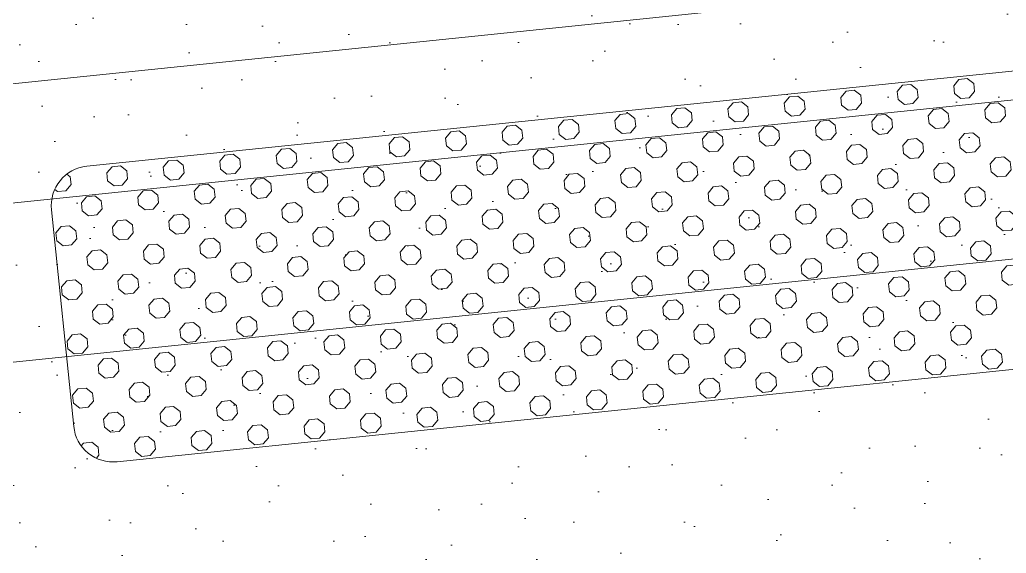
# Model space of a CAD drawing. Header units: metres. Extents: x 399 to 3028, y -427 to 863.
# Drawn here: x 748.954 to 749.95, y -320.098 to -319.559 of the extents above; entities that cross this region are included whole.
import ezdxf

# ---------------------------------------------------------------- set-up
doc = ezdxf.new("R2010")
doc.units = ezdxf.units.M
for name, color, linetype, lineweight in [('01-PLANCHER COLLABORANT', 250, 'Continuous', 9), ('01-Poutres 10x24_structure_Stylo_No__1', 250, 'Continuous', 9), ('03-symbole handicapé_2D_Stylo_No__1', 250, 'Continuous', 9), ('03-symbole handicapé_2D_Stylo_No__2', 8, 'Continuous', 9), ('Plan De Charge - PH R_1_dwg', 8, 'Continuous', 9)]:
    doc.layers.add(name, color=color, linetype=linetype, lineweight=lineweight)

# ---------------------------------------------------------------- blocks, each defined once
blk = doc.blocks.new('Plan De Charge - PH R_1_dwg-779150-Plan De Charge - PH R_1 1_100')
at = {"layer": '01-PLANCHER COLLABORANT'}
h = blk.add_hatch(dxfattribs=at)
h.set_pattern_fill('FP_64', color=28, style=0, pattern_type=2)
h.set_pattern_definition([(45, (-84.054, 39.455), (-0.055861436, 0.055861436), [0, -0.053, 0, -0.079]), (110, (-83.879, 39.455), (0.074235717, 0.027019591), [0, -0.038, 0, -0.066])])
h.paths.add_polyline_path([(397.87911, -320.86212), (399.07575, -320.73871), (398.93232, -319.34608), (397.73579, -319.46948), (397.87879, -320.859)])
at = {"layer": '01-Poutres 10x24_structure_Stylo_No__1', "flags": 128}
for points in [[(399.44312, -319.45419), (399.42671, -319.29503), (396.08543, -319.63962), (396.10184, -319.79878)], [(399.47184, -319.73271), (399.45543, -319.57356), (396.11415, -319.91814), (396.13056, -320.0773)]]:
    blk.add_lwpolyline(points, close=True, dxfattribs=at)
at = {"layer": '03-symbole handicapé_2D_Stylo_No__1'}
for p, q in [((397.87891, -319.70678), (398.83386, -319.60843)), ((397.86576, -319.96951), (397.84322, -319.75066)), ((398.86459, -319.90685), (397.90965, -320.0052))]:
    blk.add_line(p, q, dxfattribs=at)
for centre, start, end in [((397.88301, -319.74657), 95.88003, 185.88003), ((397.90555, -319.96541), 185.88003, 275.88003)]:
    blk.add_arc(centre, 0.04, start, end, dxfattribs=at)
at = {"layer": '03-symbole handicapé_2D_Stylo_No__2', "flags": 128}
for points in [[(398.76802, -319.61827), (398.77451, -319.62332), (398.77533, -319.63132), (398.77001, -319.63759), (398.76166, -319.63845), (398.75518, -319.6334), (398.75435, -319.6254), (398.75967, -319.61913), (398.76802, -319.61827)], [(398.65399, -319.63001), (398.66048, -319.63507), (398.6613, -319.64307), (398.65598, -319.64933), (398.64763, -319.65019), (398.64114, -319.64514), (398.64032, -319.63714), (398.64564, -319.63087), (398.65399, -319.63001)], [(398.71101, -319.62414), (398.71749, -319.62919), (398.71832, -319.6372), (398.713, -319.64346), (398.70465, -319.64432), (398.69816, -319.63927), (398.69734, -319.63127), (398.70266, -319.625), (398.71101, -319.62414)], [(398.59697, -319.63589), (398.58862, -319.63675), (398.5833, -319.64301), (398.58413, -319.65102), (398.59061, -319.65607), (398.59896, -319.65521), (398.60429, -319.64894), (398.60346, -319.64094), (398.59697, -319.63589)], [(398.48294, -319.64763), (398.47459, -319.64849), (398.46927, -319.65476), (398.4701, -319.66276), (398.47658, -319.66781), (398.48493, -319.66695), (398.49025, -319.66068), (398.48943, -319.65268), (398.48294, -319.64763)], [(398.53996, -319.64176), (398.54645, -319.64681), (398.54727, -319.65481), (398.54195, -319.66108), (398.5336, -319.66194), (398.52711, -319.65689), (398.52629, -319.64889), (398.53161, -319.64262), (398.53996, -319.64176)], [(398.74233, -319.64853), (398.74882, -319.65358), (398.74964, -319.66158), (398.74432, -319.66785), (398.73597, -319.66871), (398.72948, -319.66366), (398.72866, -319.65565), (398.73398, -319.64939), (398.74233, -319.64853)], [(398.79934, -319.64266), (398.79099, -319.64352), (398.78567, -319.64978), (398.7865, -319.65778), (398.79298, -319.66284), (398.80133, -319.66198), (398.80666, -319.65571), (398.80583, -319.64771), (398.79934, -319.64266)], [(398.36891, -319.65937), (398.3754, -319.66442), (398.37622, -319.67243), (398.3709, -319.67869), (398.36255, -319.67955), (398.35606, -319.6745), (398.35524, -319.6665), (398.36056, -319.66023), (398.36891, -319.65937)], [(398.42593, -319.6535), (398.41758, -319.65436), (398.41226, -319.66063), (398.41308, -319.66863), (398.41957, -319.67368), (398.42792, -319.67282), (398.43324, -319.66656), (398.43241, -319.65855), (398.42593, -319.6535)], [(398.6283, -319.66027), (398.63478, -319.66532), (398.63561, -319.67332), (398.63029, -319.67959), (398.62194, -319.68045), (398.61545, -319.6754), (398.61463, -319.6674), (398.61995, -319.66113), (398.6283, -319.66027)], [(398.68531, -319.6544), (398.6918, -319.65945), (398.69262, -319.66745), (398.6873, -319.67372), (398.67895, -319.67458), (398.67247, -319.66953), (398.67164, -319.66153), (398.67696, -319.65526), (398.68531, -319.6544)], [(398.3119, -319.66525), (398.31838, -319.6703), (398.31921, -319.6783), (398.31389, -319.68457), (398.30554, -319.68543), (398.29905, -319.68038), (398.29822, -319.67237), (398.30355, -319.66611), (398.3119, -319.66525)], [(398.57128, -319.66614), (398.57777, -319.67119), (398.57859, -319.6792), (398.57327, -319.68546), (398.56492, -319.68632), (398.55843, -319.68127), (398.55761, -319.67327), (398.56293, -319.667), (398.57128, -319.66614)], [(398.19786, -319.67699), (398.20435, -319.68204), (398.20517, -319.69004), (398.19985, -319.69631), (398.1915, -319.69717), (398.18502, -319.69212), (398.18419, -319.68412), (398.18951, -319.67785), (398.19786, -319.67699)], [(398.25488, -319.67112), (398.26137, -319.67617), (398.26219, -319.68417), (398.25687, -319.69044), (398.24852, -319.6913), (398.24203, -319.68625), (398.24121, -319.67824), (398.24653, -319.67198), (398.25488, -319.67112)], [(398.45725, -319.67789), (398.46374, -319.68294), (398.46456, -319.69094), (398.45924, -319.69721), (398.45089, -319.69807), (398.4444, -319.69302), (398.44358, -319.68501), (398.4489, -319.67875), (398.45725, -319.67789)], [(398.51426, -319.67202), (398.52075, -319.67707), (398.52158, -319.68507), (398.51625, -319.69133), (398.5079, -319.69219), (398.50142, -319.68714), (398.50059, -319.67914), (398.50591, -319.67288), (398.51426, -319.67202)], [(398.71663, -319.67879), (398.72312, -319.68384), (398.72395, -319.69184), (398.71862, -319.6981), (398.71027, -319.69896), (398.70379, -319.69391), (398.70296, -319.68591), (398.70828, -319.67965), (398.71663, -319.67879)], [(398.77365, -319.67291), (398.78014, -319.67796), (398.78096, -319.68597), (398.77564, -319.69223), (398.76729, -319.69309), (398.7608, -319.68804), (398.75998, -319.68004), (398.7653, -319.67377), (398.77365, -319.67291)], [(398.08383, -319.68873), (398.07548, -319.68959), (398.07016, -319.69586), (398.07099, -319.70386), (398.07747, -319.70891), (398.08582, -319.70805), (398.09114, -319.70179), (398.09032, -319.69378), (398.08383, -319.68873)], [(398.14085, -319.68286), (398.14733, -319.68791), (398.14816, -319.69591), (398.14284, -319.70218), (398.13449, -319.70304), (398.128, -319.69799), (398.12718, -319.68999), (398.1325, -319.68372), (398.14085, -319.68286)], [(398.34322, -319.68963), (398.3497, -319.69468), (398.35053, -319.70268), (398.34521, -319.70895), (398.33686, -319.70981), (398.33037, -319.70476), (398.32955, -319.69676), (398.33487, -319.69049), (398.34322, -319.68963)], [(398.40023, -319.68376), (398.40672, -319.68881), (398.40754, -319.69681), (398.40222, -319.70308), (398.39387, -319.70394), (398.38739, -319.69889), (398.38656, -319.69089), (398.39188, -319.68462), (398.40023, -319.68376)], [(398.65962, -319.68466), (398.65127, -319.68552), (398.64595, -319.69178), (398.64677, -319.69979), (398.65326, -319.70484), (398.66161, -319.70398), (398.66693, -319.69771), (398.66611, -319.68971), (398.65962, -319.68466)], [(398.02682, -319.69461), (398.01847, -319.69547), (398.01315, -319.70173), (398.01397, -319.70973), (398.02046, -319.71479), (398.02881, -319.71393), (398.03413, -319.70766), (398.0333, -319.69966), (398.02682, -319.69461)], [(398.2862, -319.6955), (398.29269, -319.70055), (398.29351, -319.70856), (398.28819, -319.71482), (398.27984, -319.71568), (398.27335, -319.71063), (398.27253, -319.70263), (398.27785, -319.69636), (398.2862, -319.6955)], [(398.54559, -319.6964), (398.55207, -319.70145), (398.5529, -319.70945), (398.54758, -319.71572), (398.53923, -319.71658), (398.53274, -319.71153), (398.53192, -319.70353), (398.53724, -319.69726), (398.54559, -319.6964)], [(398.6026, -319.69053), (398.60909, -319.69558), (398.60991, -319.70358), (398.60459, -319.70985), (398.59624, -319.71071), (398.58976, -319.70566), (398.58893, -319.69766), (398.59425, -319.69139), (398.6026, -319.69053)], [(398.80497, -319.6973), (398.81146, -319.70235), (398.81228, -319.71035), (398.80696, -319.71662), (398.79861, -319.71748), (398.79212, -319.71243), (398.7913, -319.70443), (398.79662, -319.69816), (398.80497, -319.6973)], [(397.91278, -319.70635), (397.91927, -319.7114), (397.9201, -319.7194), (397.91477, -319.72567), (397.90642, -319.72653), (397.89994, -319.72148), (397.89911, -319.71348), (397.90443, -319.70721), (397.91278, -319.70635)], [(397.9698, -319.70048), (397.97629, -319.70553), (397.97711, -319.71353), (397.97179, -319.7198), (397.96344, -319.72066), (397.95695, -319.71561), (397.95613, -319.7076), (397.96145, -319.70134), (397.9698, -319.70048)], [(398.17217, -319.70725), (398.17866, -319.7123), (398.17948, -319.7203), (398.17416, -319.72657), (398.16581, -319.72743), (398.15932, -319.72238), (398.1585, -319.71437), (398.16382, -319.70811), (398.17217, -319.70725)], [(398.22919, -319.70138), (398.23567, -319.70643), (398.2365, -319.71443), (398.23118, -319.72069), (398.22283, -319.72155), (398.21634, -319.7165), (398.21551, -319.7085), (398.22084, -319.70224), (398.22919, -319.70138)], [(398.43155, -319.70815), (398.43804, -319.7132), (398.43887, -319.7212), (398.43354, -319.72746), (398.42519, -319.72832), (398.41871, -319.72327), (398.41788, -319.71527), (398.4232, -319.709), (398.43155, -319.70815)], [(398.48857, -319.70227), (398.49506, -319.70732), (398.49588, -319.71533), (398.49056, -319.72159), (398.48221, -319.72245), (398.47572, -319.7174), (398.4749, -319.7094), (398.48022, -319.70313), (398.48857, -319.70227)], [(398.69094, -319.70904), (398.69743, -319.71409), (398.69825, -319.7221), (398.69293, -319.72836), (398.68458, -319.72922), (398.67809, -319.72417), (398.67727, -319.71617), (398.68259, -319.7099), (398.69094, -319.70904)], [(398.74796, -319.70317), (398.73961, -319.70403), (398.73428, -319.7103), (398.73511, -319.7183), (398.7416, -319.72335), (398.74995, -319.72249), (398.75527, -319.71622), (398.75444, -319.70822), (398.74796, -319.70317)], [(397.84653, -319.73016), (397.84941, -319.7324), (397.85776, -319.73154), (397.86308, -319.72527), (397.86226, -319.71727), (397.85889, -319.71465)], [(398.05814, -319.71899), (398.06462, -319.72404), (398.06545, -319.73204), (398.06013, -319.73831), (398.05178, -319.73917), (398.04529, -319.73412), (398.04447, -319.72612), (398.04979, -319.71985), (398.05814, -319.71899)], [(398.11515, -319.71312), (398.1068, -319.71398), (398.10148, -319.72025), (398.10231, -319.72825), (398.10879, -319.7333), (398.11714, -319.73244), (398.12246, -319.72617), (398.12164, -319.71817), (398.11515, -319.71312)], [(398.31752, -319.71989), (398.32401, -319.72494), (398.32483, -319.73294), (398.31951, -319.73921), (398.31116, -319.74007), (398.30468, -319.73502), (398.30385, -319.72702), (398.30917, -319.72075), (398.31752, -319.71989)], [(398.37454, -319.71402), (398.38103, -319.71907), (398.38185, -319.72707), (398.37653, -319.73334), (398.36818, -319.7342), (398.36169, -319.72915), (398.36087, -319.72114), (398.36619, -319.71488), (398.37454, -319.71402)], [(398.63392, -319.71491), (398.64041, -319.71996), (398.64123, -319.72797), (398.63591, -319.73423), (398.62756, -319.73509), (398.62108, -319.73004), (398.62025, -319.72204), (398.62557, -319.71577), (398.63392, -319.71491)], [(398.00112, -319.72486), (398.00761, -319.72991), (398.00843, -319.73792), (398.00311, -319.74418), (397.99476, -319.74504), (397.98828, -319.73999), (397.98745, -319.73199), (397.99277, -319.72572), (398.00112, -319.72486)], [(398.26051, -319.72576), (398.26699, -319.73081), (398.26782, -319.73881), (398.2625, -319.74508), (398.25415, -319.74594), (398.24766, -319.74089), (398.24684, -319.73289), (398.25216, -319.72662), (398.26051, -319.72576)], [(398.51989, -319.72666), (398.51154, -319.72752), (398.50622, -319.73378), (398.50705, -319.74179), (398.51353, -319.74684), (398.52188, -319.74598), (398.5272, -319.73971), (398.52638, -319.73171), (398.51989, -319.72666)], [(398.57691, -319.72079), (398.5834, -319.72584), (398.58422, -319.73384), (398.5789, -319.74011), (398.57055, -319.74097), (398.56406, -319.73591), (398.56324, -319.72791), (398.56856, -319.72165), (398.57691, -319.72079)], [(398.77928, -319.72756), (398.78576, -319.73261), (398.78659, -319.74061), (398.78127, -319.74687), (398.77292, -319.74773), (398.76643, -319.74268), (398.76561, -319.73468), (398.77093, -319.72842), (398.77928, -319.72756)], [(397.88709, -319.73661), (397.89358, -319.74166), (397.8944, -319.74966), (397.88908, -319.75593), (397.88073, -319.75679), (397.87424, -319.75174), (397.87342, -319.74373), (397.87874, -319.73747), (397.88709, -319.73661)], [(397.94411, -319.73074), (397.95059, -319.73579), (397.95142, -319.74379), (397.9461, -319.75005), (397.93775, -319.75091), (397.93126, -319.74586), (397.93044, -319.73786), (397.93576, -319.7316), (397.94411, -319.73074)], [(398.14648, -319.7375), (398.15296, -319.74256), (398.15379, -319.75056), (398.14847, -319.75682), (398.14012, -319.75768), (398.13363, -319.75263), (398.1328, -319.74463), (398.13813, -319.73836), (398.14648, -319.7375)], [(398.20349, -319.73163), (398.19514, -319.73249), (398.18982, -319.73876), (398.19064, -319.74676), (398.19713, -319.75181), (398.20548, -319.75095), (398.2108, -319.74469), (398.20998, -319.73668), (398.20349, -319.73163)], [(398.40586, -319.7384), (398.41235, -319.74345), (398.41317, -319.75145), (398.40785, -319.75772), (398.3995, -319.75858), (398.39301, -319.75353), (398.39219, -319.74553), (398.39751, -319.73926), (398.40586, -319.7384)], [(398.46288, -319.73253), (398.46936, -319.73758), (398.47019, -319.74558), (398.46487, -319.75185), (398.45652, -319.75271), (398.45003, -319.74766), (398.44921, -319.73966), (398.45453, -319.73339), (398.46288, -319.73253)], [(398.66525, -319.7393), (398.67173, -319.74435), (398.67256, -319.75235), (398.66724, -319.75862), (398.65889, -319.75948), (398.6524, -319.75443), (398.65157, -319.74643), (398.6569, -319.74016), (398.66525, -319.7393)], [(398.72226, -319.73343), (398.72875, -319.73848), (398.72957, -319.74648), (398.72425, -319.75275), (398.7159, -319.75361), (398.70941, -319.74856), (398.70859, -319.74055), (398.71391, -319.73429), (398.72226, -319.73343)], [(398.03244, -319.74925), (398.03893, -319.7543), (398.03975, -319.7623), (398.03443, -319.76857), (398.02608, -319.76943), (398.0196, -319.76438), (398.01877, -319.75637), (398.02409, -319.75011), (398.03244, -319.74925)], [(398.08946, -319.74338), (398.09595, -319.74843), (398.09677, -319.75643), (398.09145, -319.7627), (398.0831, -319.76356), (398.07661, -319.75851), (398.07579, -319.7505), (398.08111, -319.74424), (398.08946, -319.74338)], [(398.29183, -319.75015), (398.29832, -319.7552), (398.29914, -319.7632), (398.29382, -319.76947), (398.28547, -319.77032), (398.27898, -319.76527), (398.27816, -319.75727), (398.28348, -319.75101), (398.29183, -319.75015)], [(398.34884, -319.74427), (398.35533, -319.74932), (398.35616, -319.75733), (398.35083, -319.76359), (398.34248, -319.76445), (398.336, -319.7594), (398.33517, -319.7514), (398.34049, -319.74513), (398.34884, -319.74427)], [(398.60823, -319.74517), (398.61472, -319.75022), (398.61554, -319.75822), (398.61022, -319.76449), (398.60187, -319.76535), (398.59538, -319.7603), (398.59456, -319.7523), (398.59988, -319.74603), (398.60823, -319.74517)], [(397.97543, -319.75512), (397.98191, -319.76017), (397.98274, -319.76817), (397.97742, -319.77444), (397.96907, -319.7753), (397.96258, -319.77025), (397.96176, -319.76225), (397.96708, -319.75598), (397.97543, -319.75512)], [(398.23481, -319.75602), (398.2413, -319.76107), (398.24212, -319.76907), (398.2368, -319.77534), (398.22845, -319.7762), (398.22197, -319.77115), (398.22114, -319.76314), (398.22646, -319.75688), (398.23481, -319.75602)], [(398.4942, -319.75692), (398.50068, -319.76197), (398.50151, -319.76997), (398.49619, -319.77623), (398.48784, -319.77709), (398.48135, -319.77204), (398.48053, -319.76404), (398.48585, -319.75778), (398.4942, -319.75692)], [(398.55121, -319.75104), (398.5577, -319.75609), (398.55852, -319.7641), (398.5532, -319.77036), (398.54485, -319.77122), (398.53837, -319.76617), (398.53754, -319.75817), (398.54286, -319.7519), (398.55121, -319.75104)], [(398.75358, -319.75781), (398.76007, -319.76286), (398.76089, -319.77087), (398.75557, -319.77713), (398.74722, -319.77799), (398.74074, -319.77294), (398.73991, -319.76494), (398.74523, -319.75867), (398.75358, -319.75781)], [(398.8106, -319.75194), (398.81709, -319.75699), (398.81791, -319.76499), (398.81259, -319.77126), (398.80424, -319.77212), (398.79775, -319.76707), (398.79693, -319.75907), (398.80225, -319.7528), (398.8106, -319.75194)], [(397.8614, -319.76686), (397.85305, -319.76772), (397.84773, -319.77399), (397.84855, -319.78199), (397.85504, -319.78704), (397.86339, -319.78618), (397.86871, -319.77992), (397.86788, -319.77191), (397.8614, -319.76686)], [(397.91841, -319.76099), (397.9249, -319.76604), (397.92572, -319.77404), (397.9204, -319.78031), (397.91205, -319.78117), (397.90557, -319.77612), (397.90474, -319.76812), (397.91006, -319.76185), (397.91841, -319.76099)], [(398.12078, -319.76776), (398.12727, -319.77281), (398.12809, -319.78081), (398.12277, -319.78708), (398.11442, -319.78794), (398.10793, -319.78289), (398.10711, -319.77489), (398.11243, -319.76862), (398.12078, -319.76776)], [(398.1778, -319.76189), (398.18428, -319.76694), (398.18511, -319.77494), (398.17979, -319.78121), (398.17144, -319.78207), (398.16495, -319.77702), (398.16413, -319.76902), (398.16945, -319.76275), (398.1778, -319.76189)], [(398.38017, -319.76866), (398.38665, -319.77371), (398.38748, -319.78171), (398.38216, -319.78798), (398.37381, -319.78884), (398.36732, -319.78379), (398.3665, -319.77579), (398.37182, -319.76952), (398.38017, -319.76866)], [(398.43718, -319.76279), (398.44367, -319.76784), (398.44449, -319.77584), (398.43917, -319.78211), (398.43082, -319.78297), (398.42434, -319.77792), (398.42351, -319.76991), (398.42883, -319.76365), (398.43718, -319.76279)], [(398.63955, -319.76956), (398.64604, -319.77461), (398.64686, -319.78261), (398.64154, -319.78888), (398.63319, -319.78974), (398.6267, -319.78469), (398.62588, -319.77668), (398.6312, -319.77042), (398.63955, -319.76956)], [(398.69657, -319.76368), (398.70305, -319.76874), (398.70388, -319.77674), (398.69856, -319.783), (398.69021, -319.78386), (398.68372, -319.77881), (398.6829, -319.77081), (398.68822, -319.76454), (398.69657, -319.76368)], [(398.00675, -319.77951), (398.01324, -319.78456), (398.01406, -319.79256), (398.00874, -319.79882), (398.00039, -319.79968), (397.9939, -319.79463), (397.99308, -319.78663), (397.9984, -319.78037), (398.00675, -319.77951)], [(398.06377, -319.77363), (398.05542, -319.77449), (398.05009, -319.78076), (398.05092, -319.78876), (398.05741, -319.79381), (398.06576, -319.79295), (398.07108, -319.78669), (398.07025, -319.77868), (398.06377, -319.77363)], [(398.32315, -319.77453), (398.32964, -319.77958), (398.33046, -319.78758), (398.32514, -319.79385), (398.31679, -319.79471), (398.3103, -319.78966), (398.30948, -319.78166), (398.3148, -319.77539), (398.32315, -319.77453)], [(398.58254, -319.77543), (398.58902, -319.78048), (398.58985, -319.78848), (398.58453, -319.79475), (398.57618, -319.79561), (398.56969, -319.79056), (398.56886, -319.78256), (398.57419, -319.77629), (398.58254, -319.77543)], [(397.94973, -319.78538), (397.95622, -319.79043), (397.95704, -319.79843), (397.95172, -319.8047), (397.94337, -319.80556), (397.93689, -319.80051), (397.93606, -319.7925), (397.94138, -319.78624), (397.94973, -319.78538)], [(398.20912, -319.78628), (398.21561, -319.79133), (398.21643, -319.79933), (398.21111, -319.80559), (398.20276, -319.80645), (398.19627, -319.8014), (398.19545, -319.7934), (398.20077, -319.78714), (398.20912, -319.78628)], [(398.26613, -319.7804), (398.27262, -319.78545), (398.27345, -319.79346), (398.26812, -319.79972), (398.25977, -319.80058), (398.25329, -319.79553), (398.25246, -319.78753), (398.25778, -319.78126), (398.26613, -319.7804)], [(398.4685, -319.78717), (398.47499, -319.79222), (398.47581, -319.80023), (398.47049, -319.80649), (398.46214, -319.80735), (398.45566, -319.8023), (398.45483, -319.7943), (398.46015, -319.78803), (398.4685, -319.78717)], [(398.52552, -319.7813), (398.53201, -319.78635), (398.53283, -319.79435), (398.52751, -319.80062), (398.51916, -319.80148), (398.51267, -319.79643), (398.51185, -319.78843), (398.51717, -319.78216), (398.52552, -319.7813)], [(398.72789, -319.78807), (398.73438, -319.79312), (398.7352, -319.80112), (398.72988, -319.80739), (398.72153, -319.80825), (398.71504, -319.8032), (398.71422, -319.7952), (398.71954, -319.78893), (398.72789, -319.78807)], [(398.7849, -319.7822), (398.79139, -319.78725), (398.79222, -319.79525), (398.78689, -319.80152), (398.77854, -319.80238), (398.77206, -319.79733), (398.77123, -319.78932), (398.77656, -319.78306), (398.7849, -319.7822)], [(397.89272, -319.79125), (397.8992, -319.7963), (397.90003, -319.8043), (397.89471, -319.81057), (397.88636, -319.81143), (397.87987, -319.80638), (397.87905, -319.79838), (397.88437, -319.79211), (397.89272, -319.79125)], [(398.09509, -319.79802), (398.10157, -319.80307), (398.1024, -319.81107), (398.09708, -319.81734), (398.08873, -319.8182), (398.08224, -319.81315), (398.08142, -319.80515), (398.08674, -319.79888), (398.09509, -319.79802)], [(398.1521, -319.79215), (398.15859, -319.7972), (398.15941, -319.8052), (398.15409, -319.81147), (398.14574, -319.81233), (398.13926, -319.80728), (398.13843, -319.79927), (398.14375, -319.79301), (398.1521, -319.79215)], [(398.35447, -319.79892), (398.36096, -319.80397), (398.36178, -319.81197), (398.35646, -319.81824), (398.34811, -319.8191), (398.34163, -319.81405), (398.3408, -319.80604), (398.34612, -319.79978), (398.35447, -319.79892)], [(398.41149, -319.79304), (398.41797, -319.79809), (398.4188, -319.8061), (398.41348, -319.81236), (398.40513, -319.81322), (398.39864, -319.80817), (398.39782, -319.80017), (398.40314, -319.7939), (398.41149, -319.79304)], [(398.61386, -319.79981), (398.62034, -319.80486), (398.62117, -319.81287), (398.61585, -319.81913), (398.6075, -319.81999), (398.60101, -319.81494), (398.60019, -319.80694), (398.60551, -319.80067), (398.61386, -319.79981)], [(398.67087, -319.79394), (398.67736, -319.79899), (398.67818, -319.80699), (398.67286, -319.81326), (398.66451, -319.81412), (398.65803, -319.80907), (398.6572, -319.80107), (398.66252, -319.7948), (398.67087, -319.79394)], [(397.98106, -319.80976), (397.98754, -319.81481), (397.98837, -319.82282), (397.98305, -319.82908), (397.9747, -319.82994), (397.96821, -319.82489), (397.96738, -319.81689), (397.97271, -319.81062), (397.98106, -319.80976)], [(398.03807, -319.80389), (398.02972, -319.80475), (398.0244, -319.81102), (398.02522, -319.81902), (398.03171, -319.82407), (398.04006, -319.82321), (398.04538, -319.81694), (398.04456, -319.80894), (398.03807, -319.80389)], [(398.29746, -319.80479), (398.30394, -319.80984), (398.30477, -319.81784), (398.29945, -319.82411), (398.2911, -319.82497), (398.28461, -319.81992), (398.28379, -319.81191), (398.28911, -319.80565), (398.29746, -319.80479)], [(398.55684, -319.80569), (398.56333, -319.81074), (398.56415, -319.81874), (398.55883, -319.825), (398.55048, -319.82586), (398.54399, -319.82081), (398.54317, -319.81281), (398.54849, -319.80655), (398.55684, -319.80569)], [(398.81623, -319.80658), (398.82271, -319.81163), (398.82354, -319.81964), (398.81822, -319.8259), (398.80987, -319.82676), (398.80338, -319.82171), (398.80256, -319.81371), (398.80788, -319.80744), (398.81623, -319.80658)], [(397.92404, -319.81563), (397.93053, -319.82069), (397.93135, -319.82869), (397.92603, -319.83495), (397.91768, -319.83581), (397.91119, -319.83076), (397.91037, -319.82276), (397.91569, -319.81649), (397.92404, -319.81563)], [(398.18342, -319.81653), (398.18991, -319.82158), (398.19074, -319.82958), (398.18541, -319.83585), (398.17706, -319.83671), (398.17058, -319.83166), (398.16975, -319.82366), (398.17507, -319.81739), (398.18342, -319.81653)], [(398.24044, -319.81066), (398.24693, -319.81571), (398.24775, -319.82371), (398.24243, -319.82998), (398.23408, -319.83084), (398.22759, -319.82579), (398.22677, -319.81779), (398.23209, -319.81152), (398.24044, -319.81066)], [(398.44281, -319.81743), (398.4493, -319.82248), (398.45012, -319.83048), (398.4448, -319.83675), (398.43645, -319.83761), (398.42996, -319.83256), (398.42914, -319.82456), (398.43446, -319.81829), (398.44281, -319.81743)], [(398.49983, -319.81156), (398.50631, -319.81661), (398.50714, -319.82461), (398.50182, -319.83088), (398.49347, -319.83174), (398.48698, -319.82669), (398.48615, -319.81868), (398.49148, -319.81242), (398.49983, -319.81156)], [(398.70219, -319.81833), (398.70868, -319.82338), (398.70951, -319.83138), (398.70418, -319.83765), (398.69583, -319.83851), (398.68935, -319.83346), (398.68852, -319.82545), (398.69384, -319.81919), (398.70219, -319.81833)], [(398.75921, -319.81246), (398.75086, -319.81332), (398.74554, -319.81958), (398.74636, -319.82758), (398.75285, -319.83263), (398.7612, -319.83177), (398.76652, -319.82551), (398.7657, -319.81751), (398.75921, -319.81246)], [(397.86702, -319.82151), (397.85867, -319.82237), (397.85335, -319.82863), (397.85418, -319.83664), (397.86066, -319.84169), (397.86901, -319.84083), (397.87433, -319.83456), (397.87351, -319.82656), (397.86702, -319.82151)], [(398.06939, -319.82828), (398.07588, -319.83333), (398.0767, -319.84133), (398.07138, -319.8476), (398.06303, -319.84846), (398.05655, -319.8434), (398.05572, -319.8354), (398.06104, -319.82914), (398.06939, -319.82828)], [(398.12641, -319.8224), (398.1329, -319.82745), (398.13372, -319.83546), (398.1284, -319.84172), (398.12005, -319.84258), (398.11356, -319.83753), (398.11274, -319.82953), (398.11806, -319.82326), (398.12641, -319.8224)], [(398.32878, -319.82917), (398.33526, -319.83422), (398.33609, -319.84223), (398.33077, -319.84849), (398.32242, -319.84935), (398.31593, -319.8443), (398.31511, -319.8363), (398.32043, -319.83003), (398.32878, -319.82917)], [(398.38579, -319.8233), (398.39228, -319.82835), (398.3931, -319.83635), (398.38778, -319.84262), (398.37943, -319.84348), (398.37295, -319.83843), (398.37212, -319.83043), (398.37744, -319.82416), (398.38579, -319.8233)], [(398.64518, -319.8242), (398.65167, -319.82925), (398.65249, -319.83725), (398.64717, -319.84352), (398.63882, -319.84438), (398.63233, -319.83933), (398.63151, -319.83133), (398.63683, -319.82506), (398.64518, -319.8242)], [(398.01238, -319.83415), (398.01886, -319.8392), (398.01969, -319.8472), (398.01437, -319.85347), (398.00602, -319.85433), (397.99953, -319.84928), (397.99871, -319.84127), (398.00403, -319.83501), (398.01238, -319.83415)], [(398.27176, -319.83505), (398.27825, -319.8401), (398.27907, -319.8481), (398.27375, -319.85436), (398.2654, -319.85522), (398.25892, -319.85017), (398.25809, -319.84217), (398.26341, -319.83591), (398.27176, -319.83505)], [(398.53115, -319.83594), (398.53763, -319.84099), (398.53846, -319.849), (398.53314, -319.85526), (398.52479, -319.85612), (398.5183, -319.85107), (398.51748, -319.84307), (398.5228, -319.8368), (398.53115, -319.83594)], [(398.58816, -319.83007), (398.59465, -319.83512), (398.59547, -319.84312), (398.59015, -319.84939), (398.5818, -319.85025), (398.57532, -319.8452), (398.57449, -319.8372), (398.57981, -319.83093), (398.58816, -319.83007)], [(398.79053, -319.83684), (398.79702, -319.84189), (398.79784, -319.84989), (398.79252, -319.85616), (398.78417, -319.85702), (398.77769, -319.85197), (398.77686, -319.84397), (398.78218, -319.8377), (398.79053, -319.83684)], [(397.89835, -319.84589), (397.90483, -319.85094), (397.90566, -319.85894), (397.90034, -319.86521), (397.89199, -319.86607), (397.8855, -319.86102), (397.88467, -319.85302), (397.89, -319.84675), (397.89835, -319.84589)], [(397.95536, -319.84002), (397.96185, -319.84507), (397.96267, -319.85307), (397.95735, -319.85934), (397.949, -319.8602), (397.94251, -319.85515), (397.94169, -319.84715), (397.94701, -319.84088), (397.95536, -319.84002)], [(398.15773, -319.84679), (398.14938, -319.84765), (398.14406, -319.85392), (398.14488, -319.86192), (398.15137, -319.86697), (398.15972, -319.86611), (398.16504, -319.85984), (398.16422, -319.85184), (398.15773, -319.84679)], [(398.21475, -319.84092), (398.22123, -319.84597), (398.22206, -319.85397), (398.21674, -319.86024), (398.20839, -319.8611), (398.2019, -319.85605), (398.20108, -319.84804), (398.2064, -319.84178), (398.21475, -319.84092)], [(398.41712, -319.84769), (398.4236, -319.85274), (398.42443, -319.86074), (398.41911, -319.86701), (398.41076, -319.86787), (398.40427, -319.86282), (398.40344, -319.85481), (398.40877, -319.84855), (398.41712, -319.84769)], [(398.47413, -319.84181), (398.46578, -319.84267), (398.46046, -319.84894), (398.46128, -319.85694), (398.46777, -319.86199), (398.47612, -319.86113), (398.48144, -319.85487), (398.48062, -319.84687), (398.47413, -319.84181)], [(398.6765, -319.84858), (398.68299, -319.85363), (398.68381, -319.86164), (398.67849, -319.8679), (398.67014, -319.86876), (398.66365, -319.86371), (398.66283, -319.85571), (398.66815, -319.84944), (398.6765, -319.84858)], [(398.73352, -319.84271), (398.74, -319.84776), (398.74083, -319.85576), (398.73551, -319.86203), (398.72716, -319.86289), (398.72067, -319.85784), (398.71985, -319.84984), (398.72517, -319.84357), (398.73352, -319.84271)], [(398.0437, -319.85853), (398.05019, -319.86358), (398.05101, -319.87159), (398.04569, -319.87785), (398.03734, -319.87871), (398.03085, -319.87366), (398.03003, -319.86566), (398.03535, -319.85939), (398.0437, -319.85853)], [(398.10071, -319.85266), (398.1072, -319.85771), (398.10803, -319.86571), (398.1027, -319.87198), (398.09435, -319.87284), (398.08787, -319.86779), (398.08704, -319.85979), (398.09236, -319.85352), (398.10071, -319.85266)], [(398.30308, -319.85943), (398.30957, -319.86448), (398.31039, -319.87248), (398.30507, -319.87875), (398.29672, -319.87961), (398.29024, -319.87456), (398.28941, -319.86656), (398.29473, -319.86029), (398.30308, -319.85943)], [(398.3601, -319.85356), (398.35175, -319.85442), (398.34643, -319.86069), (398.34725, -319.86869), (398.35374, -319.87374), (398.36209, -319.87288), (398.36741, -319.86661), (398.36659, -319.85861), (398.3601, -319.85356)], [(398.61948, -319.85446), (398.62597, -319.85951), (398.6268, -319.86751), (398.62147, -319.87378), (398.61312, -319.87464), (398.60664, -319.86958), (398.60581, -319.86158), (398.61113, -319.85532), (398.61948, -319.85446)], [(397.98668, -319.86441), (397.99317, -319.86946), (397.99399, -319.87746), (397.98867, -319.88372), (397.98032, -319.88458), (397.97384, -319.87953), (397.97301, -319.87153), (397.97833, -319.86527), (397.98668, -319.86441)], [(398.24607, -319.8653), (398.25255, -319.87035), (398.25338, -319.87836), (398.24806, -319.88462), (398.23971, -319.88548), (398.23322, -319.88043), (398.2324, -319.87243), (398.23772, -319.86616), (398.24607, -319.8653)], [(398.50545, -319.8662), (398.51194, -319.87125), (398.51276, -319.87925), (398.50744, -319.88552), (398.49909, -319.88638), (398.49261, -319.88133), (398.49178, -319.87333), (398.4971, -319.86706), (398.50545, -319.8662)], [(398.56247, -319.86033), (398.56896, -319.86538), (398.56978, -319.87338), (398.56446, -319.87965), (398.55611, -319.88051), (398.54962, -319.87546), (398.5488, -319.86745), (398.55412, -319.86119), (398.56247, -319.86033)], [(398.76484, -319.8671), (398.77133, -319.87215), (398.77215, -319.88015), (398.76683, -319.88642), (398.75848, -319.88728), (398.75199, -319.88223), (398.75117, -319.87422), (398.75649, -319.86796), (398.76484, -319.8671)], [(397.87265, -319.87615), (397.8643, -319.87701), (397.85898, -319.88328), (397.8598, -319.89128), (397.86629, -319.89633), (397.87464, -319.89547), (397.87996, -319.8892), (397.87914, -319.8812), (397.87265, -319.87615)], [(397.92967, -319.87028), (397.93615, -319.87533), (397.93698, -319.88333), (397.93166, -319.8896), (397.92331, -319.89046), (397.91682, -319.88541), (397.916, -319.8774), (397.92132, -319.87114), (397.92967, -319.87028)], [(398.13204, -319.87705), (398.13852, -319.8821), (398.13935, -319.8901), (398.13403, -319.89637), (398.12568, -319.89723), (398.11919, -319.89218), (398.11837, -319.88417), (398.12369, -319.87791), (398.13204, -319.87705)], [(398.18905, -319.87117), (398.1807, -319.87203), (398.17538, -319.8783), (398.17621, -319.8863), (398.18269, -319.89135), (398.19104, -319.89049), (398.19636, -319.88423), (398.19554, -319.87622), (398.18905, -319.87117)], [(398.39142, -319.87794), (398.39791, -319.88299), (398.39873, -319.891), (398.39341, -319.89726), (398.38506, -319.89812), (398.37857, -319.89307), (398.37775, -319.88507), (398.38307, -319.8788), (398.39142, -319.87794)], [(398.44844, -319.87207), (398.45492, -319.87712), (398.45575, -319.88512), (398.45043, -319.89139), (398.44208, -319.89225), (398.43559, -319.8872), (398.43477, -319.8792), (398.44009, -319.87293), (398.44844, -319.87207)], [(398.65081, -319.87884), (398.65729, -319.88389), (398.65812, -319.89189), (398.6528, -319.89816), (398.64445, -319.89902), (398.63796, -319.89397), (398.63714, -319.88597), (398.64246, -319.8797), (398.65081, -319.87884)], [(398.70782, -319.87297), (398.71431, -319.87802), (398.71513, -319.88602), (398.70981, -319.89229), (398.70146, -319.89315), (398.69498, -319.8881), (398.69415, -319.8801), (398.69947, -319.87383), (398.70782, -319.87297)], [(398.018, -319.88879), (398.02449, -319.89384), (398.02532, -319.90184), (398.01999, -319.90811), (398.01164, -319.90897), (398.00516, -319.90392), (398.00433, -319.89592), (398.00965, -319.88965), (398.018, -319.88879)], [(398.07502, -319.88292), (398.08151, -319.88797), (398.08233, -319.89597), (398.07701, -319.90224), (398.06866, -319.9031), (398.06217, -319.89805), (398.06135, -319.89004), (398.06667, -319.88378), (398.07502, -319.88292)], [(398.27739, -319.88969), (398.26904, -319.89055), (398.26372, -319.89681), (398.26454, -319.90482), (398.27103, -319.90987), (398.27938, -319.90901), (398.2847, -319.90274), (398.28388, -319.89474), (398.27739, -319.88969)], [(398.33441, -319.88382), (398.34089, -319.88887), (398.34172, -319.89687), (398.3364, -319.90313), (398.32805, -319.90399), (398.32156, -319.89894), (398.32073, -319.89094), (398.32606, -319.88468), (398.33441, -319.88382)], [(398.59379, -319.88471), (398.58544, -319.88557), (398.58012, -319.89184), (398.58094, -319.89984), (398.58743, -319.90489), (398.59578, -319.90403), (398.6011, -319.89777), (398.60028, -319.88976), (398.59379, -319.88471)], [(397.96099, -319.89466), (397.95264, -319.89552), (397.94732, -319.90179), (397.94814, -319.90979), (397.95463, -319.91484), (397.96298, -319.91398), (397.9683, -319.90771), (397.96748, -319.89971), (397.96099, -319.89466)], [(398.22037, -319.89556), (398.22686, -319.90061), (398.22768, -319.90861), (398.22236, -319.91488), (398.21401, -319.91574), (398.20753, -319.91069), (398.2067, -319.90269), (398.21202, -319.89642), (398.22037, -319.89556)], [(398.47976, -319.89646), (398.48625, -319.90151), (398.48707, -319.90951), (398.48175, -319.91578), (398.4734, -319.91664), (398.46691, -319.91159), (398.46609, -319.90358), (398.47141, -319.89732), (398.47976, -319.89646)], [(398.53677, -319.89059), (398.54326, -319.89564), (398.54409, -319.90364), (398.53876, -319.9099), (398.53041, -319.91076), (398.52393, -319.90571), (398.5231, -319.89771), (398.52842, -319.89145), (398.53677, -319.89059)], [(398.73914, -319.89735), (398.74563, -319.90241), (398.74645, -319.91041), (398.74113, -319.91667), (398.73278, -319.91753), (398.7263, -319.91248), (398.72547, -319.90448), (398.73079, -319.89821), (398.73914, -319.89735)], [(398.79616, -319.89148), (398.80265, -319.89653), (398.80347, -319.90454), (398.79815, -319.9108), (398.7898, -319.91166), (398.78331, -319.90661), (398.78249, -319.89861), (398.78781, -319.89234), (398.79616, -319.89148)], [(397.90397, -319.90053), (397.91046, -319.90558), (397.91128, -319.91359), (397.90596, -319.91985), (397.89761, -319.92071), (397.89113, -319.91566), (397.8903, -319.90766), (397.89562, -319.90139), (397.90397, -319.90053)], [(398.10634, -319.9073), (398.11283, -319.91235), (398.11365, -319.92036), (398.10833, -319.92662), (398.09998, -319.92748), (398.0935, -319.92243), (398.09267, -319.91443), (398.09799, -319.90816), (398.10634, -319.9073)], [(398.16336, -319.90143), (398.16984, -319.90648), (398.17067, -319.91448), (398.16535, -319.92075), (398.157, -319.92161), (398.15051, -319.91656), (398.14969, -319.90856), (398.15501, -319.90229), (398.16336, -319.90143)], [(398.36573, -319.9082), (398.37221, -319.91325), (398.37304, -319.92125), (398.36772, -319.92752), (398.35937, -319.92838), (398.35288, -319.92333), (398.35206, -319.91533), (398.35738, -319.90906), (398.36573, -319.9082)], [(398.42274, -319.90233), (398.41439, -319.90319), (398.40907, -319.90946), (398.4099, -319.91746), (398.41638, -319.92251), (398.42473, -319.92165), (398.43005, -319.91538), (398.42923, -319.90738), (398.42274, -319.90233)], [(398.62511, -319.9091), (398.6316, -319.91415), (398.63242, -319.92215), (398.6271, -319.92842), (398.61875, -319.92928), (398.61227, -319.92423), (398.61144, -319.91622), (398.61676, -319.90996), (398.62511, -319.9091)], [(398.68213, -319.90323), (398.68861, -319.90828), (398.68944, -319.91628), (398.68412, -319.92255), (398.67577, -319.92341), (398.66928, -319.91836), (398.66846, -319.91035), (398.67378, -319.90409), (398.68213, -319.90323)], [(397.99231, -319.91905), (397.9988, -319.9241), (397.99962, -319.9321), (397.9943, -319.93837), (397.98595, -319.93923), (397.97946, -319.93418), (397.97864, -319.92617), (397.98396, -319.91991), (397.99231, -319.91905)], [(398.04933, -319.91318), (398.05581, -319.91823), (398.05664, -319.92623), (398.05132, -319.93249), (398.04297, -319.93335), (398.03648, -319.9283), (398.03566, -319.9203), (398.04098, -319.91404), (398.04933, -319.91318)], [(398.30871, -319.91407), (398.3152, -319.91912), (398.31602, -319.92713), (398.3107, -319.93339), (398.30235, -319.93425), (398.29586, -319.9292), (398.29504, -319.9212), (398.30036, -319.91493), (398.30871, -319.91407)], [(398.5681, -319.91497), (398.57458, -319.92002), (398.57541, -319.92802), (398.57009, -319.93429), (398.56174, -319.93515), (398.55525, -319.9301), (398.55443, -319.9221), (398.55975, -319.91583), (398.5681, -319.91497)], [(397.93529, -319.92492), (397.94178, -319.92997), (397.94261, -319.93797), (397.93728, -319.94424), (397.92893, -319.9451), (397.92245, -319.94005), (397.92162, -319.93205), (397.92694, -319.92578), (397.93529, -319.92492)], [(398.19468, -319.92582), (398.18633, -319.92668), (398.18101, -319.93294), (398.18183, -319.94095), (398.18832, -319.946), (398.19667, -319.94514), (398.20199, -319.93887), (398.20117, -319.93087), (398.19468, -319.92582)], [(398.2517, -319.91994), (398.25818, -319.925), (398.25901, -319.933), (398.25369, -319.93926), (398.24534, -319.94012), (398.23885, -319.93507), (398.23802, -319.92707), (398.24335, -319.9208), (398.2517, -319.91994)], [(398.45406, -319.92671), (398.46055, -319.93176), (398.46138, -319.93977), (398.45605, -319.94603), (398.4477, -319.94689), (398.44122, -319.94184), (398.44039, -319.93384), (398.44571, -319.92757), (398.45406, -319.92671)], [(398.51108, -319.92084), (398.51757, -319.92589), (398.51839, -319.93389), (398.51307, -319.94016), (398.50472, -319.94102), (398.49823, -319.93597), (398.49741, -319.92797), (398.50273, -319.9217), (398.51108, -319.92084)], [(397.87828, -319.93079), (397.86993, -319.93165), (397.86461, -319.93792), (397.86543, -319.94592), (397.87192, -319.95097), (397.88027, -319.95011), (397.88559, -319.94384), (397.88477, -319.93584), (397.87828, -319.93079)], [(398.08065, -319.93756), (398.08713, -319.94261), (398.08796, -319.95061), (398.08264, -319.95688), (398.07429, -319.95774), (398.0678, -319.95269), (398.06698, -319.94469), (398.0723, -319.93842), (398.08065, -319.93756)], [(398.13766, -319.93169), (398.14415, -319.93674), (398.14497, -319.94474), (398.13965, -319.95101), (398.1313, -319.95187), (398.12482, -319.94682), (398.12399, -319.93882), (398.12931, -319.93255), (398.13766, -319.93169)], [(398.34003, -319.93846), (398.34652, -319.94351), (398.34734, -319.95151), (398.34202, -319.95778), (398.33367, -319.95864), (398.32719, -319.95359), (398.32636, -319.94558), (398.33168, -319.93932), (398.34003, -319.93846)], [(398.39705, -319.93259), (398.40354, -319.93764), (398.40436, -319.94564), (398.39904, -319.95191), (398.39069, -319.95277), (398.3842, -319.94771), (398.38338, -319.93971), (398.3887, -319.93345), (398.39705, -319.93259)], [(397.96662, -319.9493), (397.9731, -319.95435), (397.97393, -319.96236), (397.96861, -319.96862), (397.96026, -319.96948), (397.95377, -319.96443), (397.95295, -319.95643), (397.95827, -319.95016), (397.96662, -319.9493)], [(398.02363, -319.94343), (398.03012, -319.94848), (398.03094, -319.95649), (398.02562, -319.96275), (398.01727, -319.96361), (398.01079, -319.95856), (398.00996, -319.95056), (398.01528, -319.94429), (398.02363, -319.94343)], [(398.28302, -319.94433), (398.2895, -319.94938), (398.29033, -319.95738), (398.28501, -319.96365), (398.27666, -319.96451), (398.27017, -319.95946), (398.26935, -319.95146), (398.27467, -319.94519), (398.28302, -319.94433)], [(397.9096, -319.95518), (397.91609, -319.96023), (397.91691, -319.96823), (397.91159, -319.9745), (397.90324, -319.97536), (397.89675, -319.97031), (397.89593, -319.9623), (397.90125, -319.95604), (397.9096, -319.95518)], [(398.16899, -319.95607), (398.17547, -319.96112), (398.1763, -319.96913), (398.17098, -319.97539), (398.16263, -319.97625), (398.15614, -319.9712), (398.15531, -319.9632), (398.16064, -319.95693), (398.16899, -319.95607)], [(398.226, -319.9502), (398.23249, -319.95525), (398.23331, -319.96325), (398.22799, -319.96952), (398.21964, -319.97038), (398.21315, -319.96533), (398.21233, -319.95733), (398.21765, -319.95106), (398.226, -319.9502)], [(398.05495, -319.96782), (398.06144, -319.97287), (398.06226, -319.98087), (398.05694, -319.98714), (398.04859, -319.988), (398.04211, -319.98295), (398.04128, -319.97494), (398.0466, -319.96868), (398.05495, -319.96782)], [(398.11197, -319.96195), (398.11846, -319.967), (398.11928, -319.975), (398.11396, -319.98126), (398.10561, -319.98212), (398.09912, -319.97707), (398.0983, -319.96907), (398.10362, -319.96281), (398.11197, -319.96195)], [(397.99794, -319.97369), (398.00442, -319.97874), (398.00525, -319.98674), (397.99993, -319.99301), (397.99158, -319.99387), (397.98509, -319.98882), (397.98427, -319.98082), (397.98959, -319.97455), (397.99794, -319.97369)], [(397.87325, -319.98901), (397.87556, -319.98629), (397.88391, -319.98543), (397.89039, -319.99048), (397.89122, -319.99849), (397.88856, -320.00162)], [(397.94092, -319.97956), (397.94741, -319.98461), (397.94823, -319.99261), (397.94291, -319.99888), (397.93456, -319.99974), (397.92808, -319.99469), (397.92725, -319.98669), (397.93257, -319.98042), (397.94092, -319.97956)]]:
    blk.add_lwpolyline(points, dxfattribs=at)

msp = doc.modelspace()

# ---------------------------------------------------------------- block references
at = {"layer": 'Plan De Charge - PH R_1_dwg', "color": 10, "lineweight": 35}
msp.add_blockref('Plan De Charge - PH R_1_dwg-779150-Plan De Charge - PH R_1 1_100', (351.14246, 0), dxfattribs=at)

doc.saveas('drawing.dxf')
